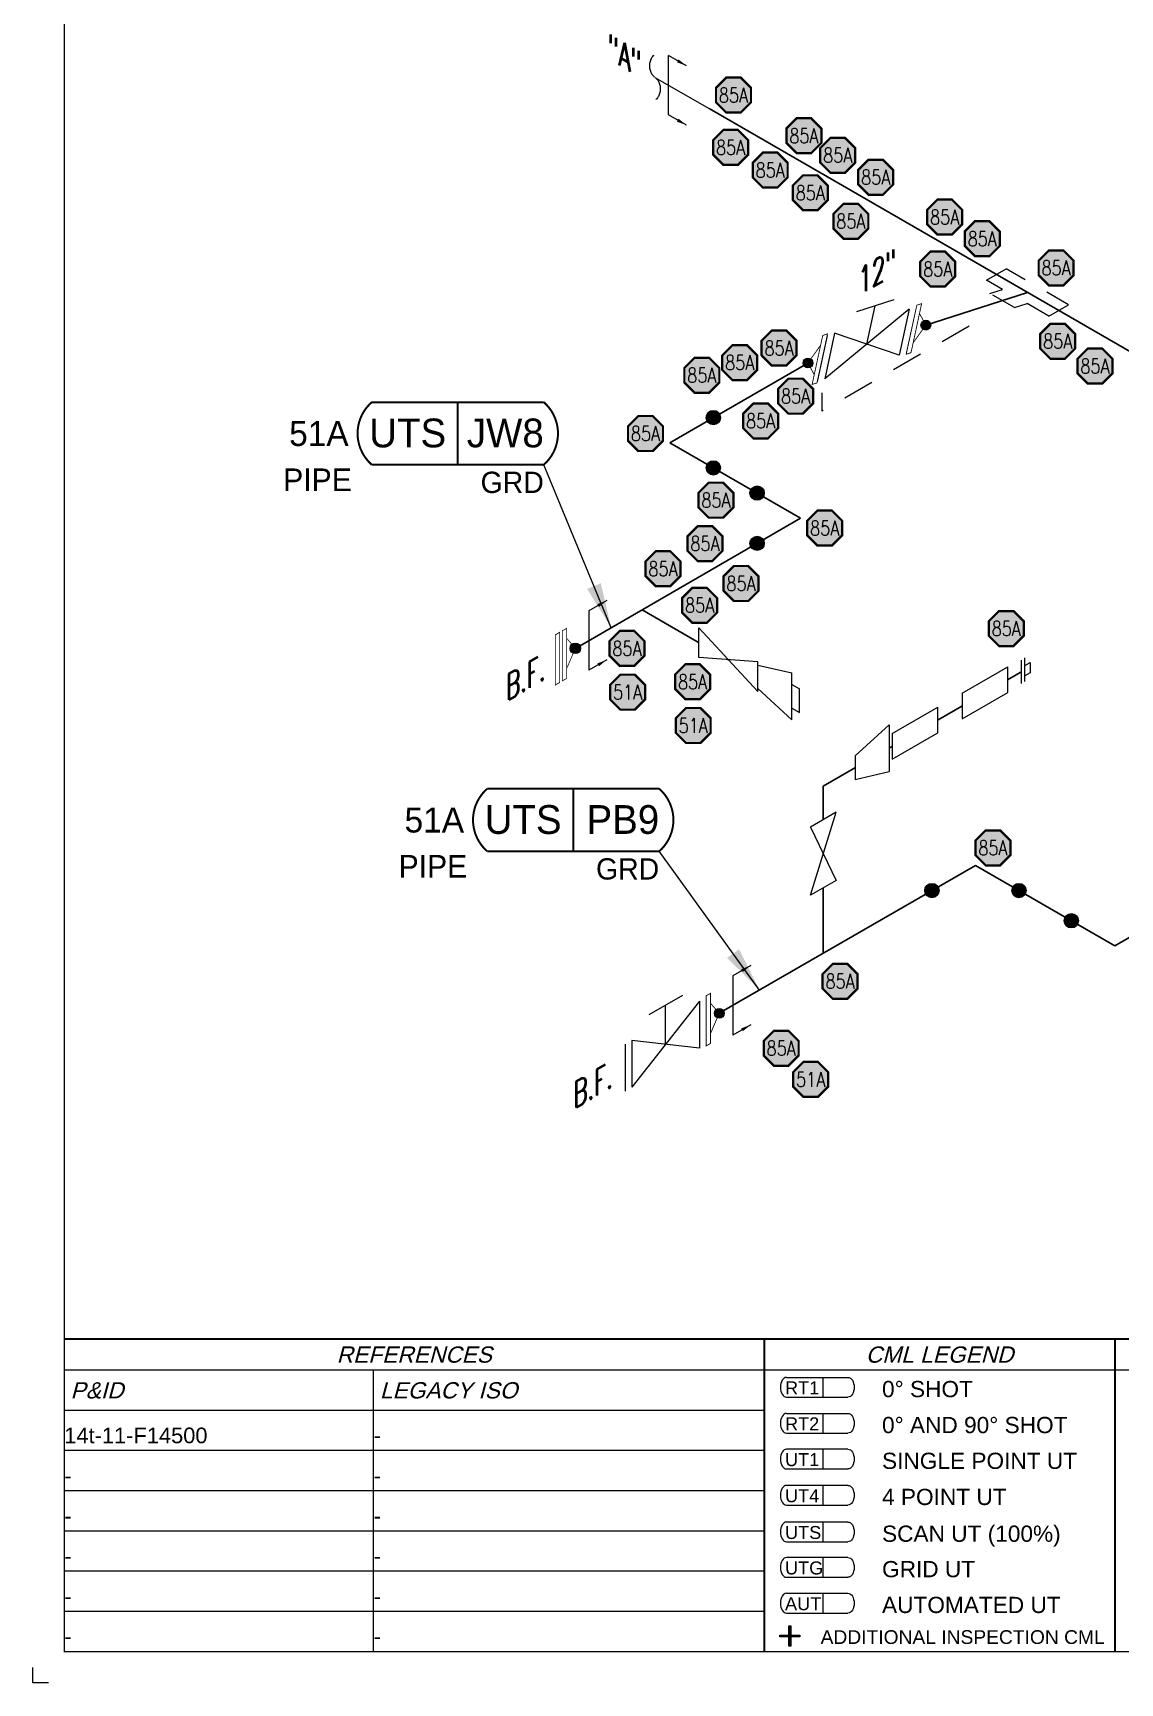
# Model space of a CAD drawing. Header units: inches. Extents: x 0.1 to 17.4, y 0.1 to 11.4.
# Drawn here: x 0.12 to 4.47, y 0.12 to 6.72 of the extents above; entities that cross this region are included whole.
import ezdxf
from ezdxf.enums import TextEntityAlignment as Align

# ---------------------------------------------------------------- set-up
doc = ezdxf.new("R2010")
doc.units = ezdxf.units.IN
doc.header["$MEASUREMENT"] = 0
doc.linetypes.add('HIDDEN2', pattern=[0.1875, 0.125, -0.0625])
for name, color, linetype in [('BORDER', 3, 'Continuous'), ('BORDERTEXT', 7, 'Continuous'), ('COMP', 1, 'Continuous'), ('DL', 20, 'Continuous'), ('FITTINGS', 4, 'Continuous'), ('PART_PCML', 7, 'Continuous'), ('PART_SelectedCML_UT', 132, 'Continuous'), ('PIPE-ANNO', 150, 'HIDDEN2'), ('TEXT', 7, 'Continuous'), ('UNAS.PIPE', 251, 'Continuous'), ('WELD POINTS', 41, 'Continuous')]:
    doc.layers.add(name, color=color, linetype=linetype)
doc.layers.add('PIPE', color=7, linetype='Continuous', lineweight=30)
doc.styles.add('CMLPAS', font='')
doc.styles.add('FEASStandard', font='arial.ttf')
doc.styles.add('PART_Standard', font='romans', dxfattribs={"width": 0.8, "height": 0.09})
doc.styles.add('Richmond', font='arial.ttf')
doc.styles.add('SIMPLEX', font='ROMANS')
doc.styles.get("Standard").update_dxf_attribs({"font": 'arial.ttf'})
doc.styles.get('CMLPAS').set_extended_font_data('Cordia New')
doc.dimstyles.new('Richmond', dxfattribs={"dimtxt": 0.18, "dimasz": 0.18, "dimexe": 0.18, "dimexo": 0.0625, "dimgap": 0.09, "dimtad": 0, "dimtih": 1, "dimtoh": 1, "dimdec": 4, "dimzin": 0, "dimdsep": 46, "dimtxsty": 'Richmond', "dimcen": 0.09, "dimadec": 0, "dimazin": 0, "dimtfac": 1, "dimtdec": 4, "dimtofl": 0, "dimtmove": 0, "dimatfit": 3, "dimfxl": 1, "dimtolj": 1, "dimtzin": 0, "dimarcsym": 0})
doc.dimstyles.get("Standard").update_dxf_attribs({"dimtxt": 0.18, "dimasz": 0.18, "dimexe": 0.18, "dimexo": 0.0625, "dimgap": 0.09, "dimtad": 0, "dimtih": 1, "dimtoh": 1, "dimdec": 4, "dimzin": 0, "dimdsep": 46, "dimtxsty": 'Standard', "dimcen": 0.09, "dimadec": 0, "dimazin": 0, "dimtfac": 1, "dimtdec": 4, "dimtofl": 0, "dimtmove": 0, "dimatfit": 3, "dimfxl": 1, "dimtolj": 1, "dimtzin": 0, "dimarcsym": 0})

# ---------------------------------------------------------------- blocks, each defined once
blk = doc.blocks.new('Border')
h = blk.add_hatch(color=256)
h.dxf.hatch_style = 1
h.paths.add_polyline_path([(3.147, 0.3168), (3.1101, 0.3168), (3.1101, 0.3097), (3.147, 0.3097), (3.147, 0.2728), (3.1542, 0.2728), (3.1542, 0.3097), (3.191, 0.3097), (3.191, 0.3168), (3.1542, 0.3168), (3.1542, 0.3537), (3.147, 0.3537)])
for points in [[(3.147, 0.3168), (3.147, 0.3537), (3.1542, 0.3537), (3.1542, 0.3168)], [(3.147, 0.3097), (3.1101, 0.3097), (3.1101, 0.3168), (3.147, 0.3168)], [(3.1542, 0.3097), (3.1542, 0.2728), (3.147, 0.2728), (3.147, 0.3097)], [(3.1542, 0.3168), (3.191, 0.3168), (3.191, 0.3097), (3.1542, 0.3097)]]:
    blk.add_lwpolyline(points)
at = {"layer": 'BORDER'}
for p, q in [((7.5, 1.375), (0.25, 1.375)), ((1.4866, 0.25), (1.4866, 1.375)), ((1.4866, 1.2143), (0.25, 1.2143)), ((3.0482, 1.2143), (1.4866, 1.2143)), ((1.4866, 1.0536), (0.25, 1.0536)), ((3.0482, 1.0536), (1.4866, 1.0536)), ((1.4866, 0.8929), (0.25, 0.8929)), ((3.0482, 0.8929), (1.4866, 0.8929)), ((1.4866, 0.7321), (0.25, 0.7321)), ((3.0482, 0.7321), (1.4866, 0.7321)), ((1.4866, 0.5714), (0.25, 0.5714)), ((3.0482, 0.5714), (1.4866, 0.5714)), ((1.4866, 0.4107), (0.25, 0.4107)), ((3.0482, 0.4107), (1.4866, 0.4107))]:
    blk.add_line(p, q, dxfattribs=at)
at = {"layer": 'BORDER', "const_width": 0.005}
blk.add_lwpolyline([(0.25, 0.25), (17.25, 0.25), (17.25, 11.25), (0.25, 11.25)], close=True, dxfattribs=at)
at = {"layer": 'BORDER', "const_width": 0.00833}
for points in [[(17.25, 1.5), (0.25, 1.5)], [(3.0482, 0.25), (3.0482, 1.5)], [(4.45, 0.25), (4.45, 1.5)]]:
    blk.add_lwpolyline(points, dxfattribs=at)
at = {"layer": 'BORDERTEXT', "color": 7, "linetype": 'Continuous'}
for p, q in [((3.1374, 1.346), (3.383, 1.346)), ((3.1374, 1.2673), (3.383, 1.2673)), ((3.1374, 1.2022), (3.383, 1.2022)), ((3.1374, 1.1235), (3.383, 1.1235))]:
    blk.add_line(p, q, dxfattribs=at)
at = {"layer": 'BORDERTEXT'}
for p, q in [((3.2829, 1.346), (3.2829, 1.2673)), ((3.2829, 1.2022), (3.2829, 1.1235)), ((3.2829, 1.0592), (3.2829, 0.9805)), ((3.2829, 1.0592), (3.2829, 0.9805)), ((3.2829, 0.9149), (3.2829, 0.8362)), ((3.2829, 0.9149), (3.2829, 0.8362)), ((3.2829, 0.768), (3.2829, 0.6893)), ((3.2829, 0.768), (3.2829, 0.6893)), ((3.2829, 0.6263), (3.2829, 0.5476)), ((3.2829, 0.6263), (3.2829, 0.5476)), ((3.2829, 0.4833), (3.2829, 0.4046)), ((3.2829, 0.4833), (3.2829, 0.4046))]:
    blk.add_line(p, q, dxfattribs=at)
at = {"layer": 'BORDERTEXT', "color": 7}
for p, q in [((3.383, 1.0592), (3.1374, 1.0592)), ((3.1374, 0.9805), (3.383, 0.9805)), ((3.383, 0.9149), (3.1374, 0.9149)), ((3.1374, 0.8362), (3.383, 0.8362)), ((3.383, 0.768), (3.1374, 0.768)), ((3.1374, 0.6893), (3.383, 0.6893)), ((3.383, 0.6263), (3.1374, 0.6263)), ((3.1374, 0.5476), (3.383, 0.5476)), ((3.383, 0.4833), (3.1374, 0.4833)), ((3.1374, 0.4046), (3.383, 0.4046))]:
    blk.add_line(p, q, dxfattribs=at)
at = {"layer": 'BORDERTEXT'}
for centre in [(3.1374, 1.3067), (3.1374, 1.1628), (3.1374, 1.0199), (3.1374, 0.8755), (3.1374, 0.7286), (3.1374, 0.5869), (3.1374, 0.444)]:
    blk.add_ellipse(centre, major_axis=(0, -0.0394), ratio=0.624439, start_param=3.141593, end_param=6.283185, dxfattribs=at)
at = {"layer": 'BORDERTEXT', "extrusion": (0, 0, -1)}
for centre in [(3.383, 1.3067), (3.383, 1.1628), (3.383, 1.0199), (3.383, 0.8755), (3.383, 0.7286), (3.383, 0.5869), (3.383, 0.444)]:
    blk.add_ellipse(centre, major_axis=(0, -0.0394), ratio=0.624439, start_param=3.141593, end_param=6.283185, dxfattribs=at)
at = {"layer": 'BORDERTEXT', "style": 'FEASStandard', "oblique": 15}
for s, p in [('REFERENCES', (1.6491, 1.4375)), ('CML LEGEND', (3.7491, 1.4375))]:
    blk.add_text(s, height=0.065, dxfattribs=at).set_placement(p, align=Align.MIDDLE)
for s, p in [('P&ID', (0.275, 1.2946)), ('LEGACY ISO', (1.5116, 1.2946))]:
    blk.add_text(s, height=0.065, dxfattribs=at).set_placement(p, align=Align.MIDDLE_LEFT)
at = {"layer": 'BORDERTEXT', "style": 'FEASStandard'}
for s, height, p in [('RT1', 0.05184, (3.1313, 1.2785)), ('0%%D SHOT', 0.0648, (3.5191, 1.2673)), ('RT2', 0.05184, (3.1313, 1.1347)), ('0%%D AND 90%%D SHOT', 0.0648, (3.5191, 1.1235)), ('UT1', 0.05184, (3.1313, 0.9917)), ('SINGLE POINT UT', 0.0648, (3.5191, 0.9805)), ('UT4', 0.05184, (3.1313, 0.8474)), ('4 POINT UT', 0.0648, (3.5191, 0.8362)), ('UTS', 0.05184, (3.1313, 0.7005)), ('SCAN UT (100%%%)', 0.0648, (3.5191, 0.6893)), ('UTG', 0.05184, (3.1313, 0.5588)), ('GRID UT', 0.0648, (3.5191, 0.5476)), ('AUT', 0.05184, (3.1313, 0.4158)), ('AUTOMATED UT', 0.0648, (3.5191, 0.4046)), ('ADDITIONAL INSPECTION CML', 0.055, (3.2736, 0.281))]:
    blk.add_text(s, height=height, dxfattribs=at).set_placement(p)
blk = doc.blocks.new('BORDER TEXT')
at = {"layer": 'BORDERTEXT'}
for tag, p, height, style in [('API_PIPE_CLASS', (5.4645, 1.2542), 0.08, 'Richmond'), ('MATERIAL1', (12.263, 1.2111), 0.08, 'Richmond'), ('P&ID_#1', (0.25, 1.0831), 0.0625, 'FEASStandard'), ('LINE_#1', (1.4866, 1.0831), 0.0625, 'FEASStandard'), ('CVX_PIPE_SPEC', (5.4619, 1.0932), 0.08, 'Richmond'), ('MATERIAL2', (12.263, 1.0395), 0.08, 'Richmond'), ('OP_TEMP', (5.1687, 0.9325), 0.08, 'Richmond'), ('P&ID_#2', (0.25, 0.9224), 0.0625, 'FEASStandard'), ('LINE_#2', (1.4866, 0.9224), 0.0625, 'FEASStandard'), ('MATERIAL3', (12.263, 0.868), 0.08, 'Richmond'), ('P&ID_#3', (0.25, 0.7617), 0.0625, 'FEASStandard'), ('LINE_#3', (1.4866, 0.7617), 0.0625, 'FEASStandard'), ('FROM', (5.0146, 0.7718), 0.08, 'Richmond'), ('MATERIAL4', (12.263, 0.6965), 0.08, 'Richmond'), ('P&ID_#4', (0.25, 0.601), 0.0625, 'FEASStandard'), ('LINE_#4', (1.4866, 0.601), 0.0625, 'FEASStandard'), ('TO', (4.8543, 0.6112), 0.08, 'Richmond'), ('MATERIAL5', (12.263, 0.5249), 0.08, 'Richmond'), ('MISC', (4.9789, 0.4506), 0.08, 'Richmond'), ('P&ID_#5', (0.25, 0.4403), 0.0625, 'FEASStandard'), ('LINE_#5', (1.4866, 0.4403), 0.0625, 'FEASStandard'), ('INSULATION', (12.9278, 0.4142), 0.0625, 'FEASStandard'), ('P&ID_#6', (0.25, 0.2796), 0.0625, 'FEASStandard'), ('LINE_#6', (1.4866, 0.2796), 0.0625, 'FEASStandard'), ('PWHT', (12.9278, 0.2806), 0.0625, 'FEASStandard')]:
    blk.add_attdef(tag, p, '', height=height, dxfattribs=dict(at, style=style))
at = {"layer": 'BORDERTEXT', "style": 'FEASStandard'}
for tag, p in [('DR.BY', (11.075, 0.5625)), ('DR.BY_DATE', (11.95, 0.5625)), ('CHK_BY', (11.075, 0.3542)), ('CHK._BY_DATE', (11.95, 0.3542))]:
    blk.add_attdef(tag, text='', height=0.1, dxfattribs=at).set_placement(p, align=Align.MIDDLE_CENTER)
at = {"layer": 'BORDERTEXT', "style": 'PART_Standard', "width": 0.8}
for tag, p in [('PLANT_NUMBER', (13.9375, 0.3836)), ('SYSTEM_NUMBER', (14.8125, 0.3836)), ('CIRCUIT_NUMBER', (15.6875, 0.3836)), ('SHEET_NUMBER', (16.5, 0.3836)), ('REVISION', (17.0625, 0.3836))]:
    blk.add_attdef(tag, text='', height=0.15, dxfattribs=at).set_placement(p, align=Align.MIDDLE_CENTER)
blk = doc.blocks.new('2_ELBOW_WELD_30')
at = {"linetype": 'ByBlock', "lineweight": -2}
h = blk.add_hatch(color=0, dxfattribs=at)
edge = h.paths.add_edge_path()
edge.add_arc((0.174, 0.1004), 0.0286, 0, 360)
h = blk.add_hatch(color=0, dxfattribs=at)
edge = h.paths.add_edge_path()
edge.add_arc((0, -0.2009), 0.0286, 0, 360)
at = {"color": 0, "linetype": 'ByBlock', "lineweight": -2}
for centre in [(0.174, 0.1004), (0, -0.2009)]:
    blk.add_circle(centre, 0.0286, dxfattribs=at)
blk = doc.blocks.new('3_VALVE_FLANGE_GATE_30')
at = {"color": 0, "linetype": 'ByBlock', "lineweight": -2}
blk.add_wipeout([(-0.1624, -0.1875), (-0.1353, -0.1719), (0, 0), (0.1353, -0.0156), (0.1624, 0), (0.1624, 0.1875), (0.1353, 0.1719), (0, 0), (-0.1353, 0.0156), (-0.1624, 0)], dxfattribs=at)
for p, q in [((0.1353, 0.1719), (-0.1353, -0.1719)), ((0.0677, 0.1953), (-0.0677, 0.1172)), ((0, 0), (0, 0.1563)), ((0.1353, 0.1719), (0.1353, -0.0156)), ((0.1624, 0.1875), (0.1624, 0)), ((-0.1624, 0), (-0.1624, -0.1875)), ((-0.1353, 0.0156), (-0.1353, -0.1719)), ((0.1353, -0.0156), (-0.1353, 0.0156))]:
    blk.add_line(p, q, dxfattribs=at)
blk = doc.blocks.new('AM9A04')
at = {"const_width": 0.01}
blk.add_lwpolyline([(-0.05, -0.144), (-0.15, 0.087), (-0.05, 0.202)], dxfattribs=at)
at = {"linetype": 'Continuous', "const_width": 0.01}
blk.add_lwpolyline([(0, -0.289), (0, 0.289), (-0.05, 0.318), (-0.05, -0.26)], close=True, dxfattribs=at)
blk = doc.blocks.new('4_FLANGE_WELD_SINGLE')
blk.add_wipeout([(0, 0), (0.01, -0.052), (-0.01, -0.0867), (0.01, -0.0867), (0.1101, 0.0867), (0.0901, 0.0867), (0.07, 0.052)]).dxf.layer = 'COMP'
at = {"layer": 'WELD POINTS'}
h = blk.add_hatch(color=256, dxfattribs=at)
h.dxf.hatch_style = 1
h.paths.add_polyline_path([(-0.0195, 0, 1), (0.0195, 0, 1)])
blk.add_circle((0, 0), 0.0195, dxfattribs=at)
at = {"layer": 'COMP', "xscale": -0.3466300616258731, "yscale": 0.3466300616258731, "zscale": 0.3466300616258731, "rotation": 150}
blk.add_blockref('AM9A04', (0.06, 0), dxfattribs=at)
blk = doc.blocks.new('1_Text_30')
at = {"layer": 'TEXT', "style": 'PART_Standard', "oblique": 30, "width": 0.8}
blk.add_attdef('TEXT', (0, 0), '', height=0.09, rotation=30, dxfattribs=at)
blk = doc.blocks.new('*U101')
blk.add_wipeout([(0.0515, -0.1067), (-0.0515, -0.1661), (0, 0), (-0.0515, 0.1067), (0.0515, 0.1661), (0, 0)]).dxf.layer = 'FITTINGS'
at = {"layer": 'FITTINGS'}
blk.add_lwpolyline([(0.0515, -0.1067), (-0.0515, 0.1067), (0.0515, 0.1661), (-0.0515, -0.1661)], close=True, dxfattribs=at)
blk = doc.blocks.new('2_REDUCER_THREAD_CONCENTRIC_30')
at = {"color": 0, "linetype": 'ByBlock', "lineweight": -2}
blk.add_wipeout([(0.0677, 0.0859), (-0.0677, 0.0547), (-0.0677, -0.1328), (0.0677, -0.0078)], dxfattribs=at)
for p, q in [((0.0677, 0.0859), (-0.0677, 0.0547)), ((0.0677, -0.0078), (0.0677, 0.0859)), ((-0.0677, -0.1328), (-0.0677, 0.0547)), ((0.0677, -0.0078), (-0.0677, -0.1328))]:
    blk.add_line(p, q, dxfattribs=at)
blk = doc.blocks.new('2_INSTRUMENT_THREAD_30')
at = {"color": 0, "linetype": 'ByBlock', "lineweight": -2}
blk.add_wipeout([(-0.168, -0.004), (0.164, 0.188), (0.164, 0.001), (-0.168, -0.191)], dxfattribs=at)
for p, q in [((-0.168, -0.004), (0.164, 0.188)), ((0.164, 0.001), (0.164, 0.188)), ((-0.168, -0.191), (0.164, 0.001)), ((-0.168, -0.004), (-0.168, -0.191))]:
    blk.add_line(p, q, dxfattribs=at)
blk = doc.blocks.new('2_BLIND_THREAD_FLANGE_30')
at = {"color": 0, "linetype": 'ByBlock', "lineweight": -2}
blk.add_wipeout([(0, 0.0469), (0.0141, 0.055), (0.0141, -0.0388), (0, -0.0469)], dxfattribs=at)
for p, q in [((0, -0.0469), (0, 0.0469)), ((0.0141, -0.0388), (0.0141, 0.055))]:
    blk.add_line(p, q, dxfattribs=at)
blk = doc.blocks.new('2_ELBOW_WELD_330')
at = {"linetype": 'ByBlock', "lineweight": -2}
h = blk.add_hatch(color=0, dxfattribs=at)
edge = h.paths.add_edge_path()
edge.add_arc((0.174, -0.1004), 0.0286, 0, 360)
h = blk.add_hatch(color=0, dxfattribs=at)
edge = h.paths.add_edge_path()
edge.add_arc((0, -0.2009), 0.0286, 0, 360)
at = {"color": 0, "linetype": 'ByBlock', "lineweight": -2}
for centre in [(0.174, -0.1004), (0, -0.2009)]:
    blk.add_circle(centre, 0.0286, dxfattribs=at)
blk = doc.blocks.new('1_BREAK-PIPE_PIPE_00')
at = {"color": 0, "linetype": 'ByBlock', "lineweight": -2}
for centre, major_axis in [((-0.03, 0.092), (0, -0.101)), ((0.03, -0.092), (0, 0.101))]:
    blk.add_ellipse(centre, major_axis=major_axis, ratio=0.711978, start_param=0.427466, end_param=3.141593, dxfattribs=at)
blk = doc.blocks.new('*U105')
blk.add_wipeout([(0.1428, 0.0867), (0.1228, 0.052), (0.1328, 0), (0.0628, -0.052), (0.0427, -0.0867), (-0.01, -0.0867), (0.01, -0.052), (0, 0), (0.07, 0.052), (0.0901, 0.0867)]).dxf.layer = 'COMP'
at = {"layer": 'WELD POINTS'}
h = blk.add_hatch(color=256, dxfattribs=at)
h.dxf.hatch_style = 1
h.paths.add_polyline_path([(-0.021, 0, 1), (0.021, 0, 1)])
at = {"layer": 'COMP', "linetype": 'Continuous'}
for points, const_width in [([(0.01, -0.0867), (-0.01, -0.0867), (0.0901, 0.0867), (0.1101, 0.0867)], 0.003), ([(0.0227, -0.0867), (0.1228, 0.0867), (0.1428, 0.0867), (0.0427, -0.0867)], 0.00347)]:
    blk.add_lwpolyline(points, close=True, dxfattribs=dict(at, const_width=const_width))
at = {"layer": 'COMP', "const_width": 0.003}
blk.add_lwpolyline([(0.07, 0.052), (0, 0), (0.01, -0.052)], dxfattribs=at)
at = {"layer": 'WELD POINTS'}
blk.add_circle((0, 0), 0.021, dxfattribs=at)
blk = doc.blocks.new('1_Text_330')
at = {"layer": 'TEXT', "style": 'PART_Standard', "oblique": 330, "width": 0.8}
blk.add_attdef('3/4"', (0, 0), '', height=0.09, rotation=330, dxfattribs=at)
blk = doc.blocks.new('PART_PCML')
blk.add_hatch(color=0).paths.add_polyline_path([(-0.0699, -0.029), (-0.029, -0.0699), (0.029, -0.0699), (0.0699, -0.029), (0.0699, 0.029), (0.029, 0.0699), (-0.029, 0.0699), (-0.0699, 0.029)])
at = {"color": 7, "const_width": 0.009}
blk.add_lwpolyline([(-0.0699, 0.029), (-0.029, 0.0699), (0.029, 0.0699), (0.0699, 0.029), (0.0699, -0.029), (0.029, -0.0699), (-0.029, -0.0699), (-0.0699, -0.029), (-0.0699, 0.029), (-0.029, 0.0699)], dxfattribs=at)
at = {"color": 18, "true_color": 0x000000}
blk.add_lwpolyline([(-0.029, 0.0699), (-0.0699, 0.029), (-0.0699, -0.029), (-0.029, -0.0699), (0.029, -0.0699), (0.0699, -0.029), (0.0699, 0.029), (0.029, 0.0699)], close=True, dxfattribs=at)
at = {"color": 7, "true_color": 0xffffff, "style": 'SIMPLEX', "width": 0.8, "flags": 1}
for tag, p in [('CIRCUIT', (-0.0939, 0.0889)), ('DM', (-0.0527, -0.1332)), ('TYPE', (-0.0749, -0.2043))]:
    blk.add_attdef(tag, p, '', height=0.0586, dxfattribs=at)
at = {"color": 7, "true_color": 0xffffff, "style": 'SIMPLEX', "width": 0.8}
blk.add_attdef('DMDISP', text='', height=0.0586, dxfattribs=at).set_placement((0, 0), align=Align.MIDDLE_CENTER)
blk = doc.blocks.new('CMLPAS')
at = {"const_width": 0.008}
blk.add_lwpolyline([(0.0625, 0.125, 0.454441), (0.0625, -0.125), (0.75, -0.125, 0.454441), (0.75, 0.125)], format="xyb", close=True, dxfattribs=at)
blk.add_lwpolyline([(0.4063, -0.125), (0.4063, 0.125)], dxfattribs=at)
at = {"style": 'CMLPAS', "flags": 1}
for tag, p in [('STATE', (0.75, 0.6229)), ('DL', (0.75, 0.4817)), ('CIRCUIT', (0.75, 0.3405)), ('SUBSINTERVAL(MONTHS)', (-0.0251, -0.3355)), ('OLD_ID', (0.75, -0.3366)), ('OLD_NDE', (0.75, -0.4778)), ('OLD_ENTY', (0.7411, -0.6357)), ('SIZE', (0.7473, -0.7611)), ('SPEC', (0.7473, -0.9022)), ('JUSTIFY', (0.7473, -1.0434)), ('COMMENTS', (0.7473, -1.1846)), ('OLD_ASSET', (0.75, -1.3262)), ('SCHED', (0.7371, -1.4689)), ('NOM_THICK', (0.7521, -1.6102)), ('CORR_ALLOW', (0.763, -1.7453)), ('TML_STATUS', (0.7723, -1.8777)), ('FLOW_ORDER', (0.7785, -2.1301))]:
    blk.add_attdef(tag, text='', height=0.1, dxfattribs=at).set_placement(p, align=Align.MIDDLE_RIGHT)
at = {"style": 'CMLPAS'}
for tag, height, p in [('CHILD', 0.25, (0.75, 0.269)), ('###', 0.115, (0.75, 0.002)), ('ACCESS', 0.085, (0.75, -0.1954))]:
    blk.add_attdef(tag, text='', height=height, dxfattribs=at).set_placement(p, align=Align.MIDDLE_RIGHT)
at = {"color": 152, "style": 'CMLPAS'}
for tag, height, p in [('SPECIAL', 0.085, (0.4055, 0.1897)), ('DM-TYPE', 0.1, (-0.03, 0)), ('COMP', 0.09, (-0.0174, -0.185))]:
    blk.add_attdef(tag, text='', height=height, dxfattribs=at).set_placement(p, align=Align.MIDDLE_RIGHT)
at = {"style": 'CMLPAS'}
blk.add_attdef('NDE', text='', height=0.115, dxfattribs=at).set_placement((0.206, 0.002), align=Align.MIDDLE_CENTER)
blk = doc.blocks.new('*U117')
at = {"color": 20, "linetype": 'ByBlock', "ltscale": 0.7}
blk.add_line((0.0541, 0.1498), (0.0541, -0.0873), dxfattribs=at)
for points in [[(0.1257, 0.191), (0.0541, 0.1498)], [(0.1257, -0.0459), (0.0541, -0.0873)]]:
    blk.add_leader(points, dimstyle='Richmond', override={"dimasz": 0.04, "dimgap": 0.09, "dimtad": 0}, dxfattribs=at)
blk = doc.blocks.new('*U118')
at = {"color": 20, "linetype": 'ByBlock', "ltscale": 0.7}
blk.add_line((0.0541, -0.1498), (0.0541, 0.0873), dxfattribs=at)
for points in [[(0.1257, 0.0459), (0.0541, 0.0873)], [(0.1257, -0.1911), (0.0541, -0.1498)]]:
    blk.add_leader(points, dimstyle='Richmond', override={"dimasz": 0.04, "dimgap": 0.09, "dimtad": 0}, dxfattribs=at)

msp = doc.modelspace()

# ---------------------------------------------------------------- linework, layer by layer
for p, q in [((0.125, 0.125), (0.125, 0.1875)), ((0.1875, 0.125), (0.125, 0.125))]:
    msp.add_line(p, q)
at = {"layer": 'FITTINGS', "linetype": 'HIDDEN2', "ltscale": 0.5}
for p, q in [((3.9367, 5.7312), (4.0151, 5.7765)), ((4.2645, 5.6325), (4.0151, 5.7765)), ((4.0011, 5.694), (3.9367, 5.7312)), ((3.9507, 5.6778), (4.0011, 5.694)), ((4.0488, 5.6212), (3.9507, 5.6778)), ((4.0488, 5.6212), (4.0992, 5.6374)), ((4.186, 5.5872), (4.0992, 5.6374)), ((4.186, 5.5872), (4.2645, 5.6325))]:
    msp.add_line(p, q, dxfattribs=at)
at = {"layer": 'PIPE'}
for p, q in [((2.8279, 6.4166), (5.3425, 4.9648)), ((3.28, 5.4184), (4.1006, 5.6819)), ((2.671, 5.0814), (3.1938, 4.7796)), ((3.1938, 4.7796), (2.2932, 4.2597)), ((2.5598, 4.4136), (3.0135, 4.1517)), ((3.284, 3.709), (4.09, 4.1743)), ((3.284, 3.0412), (3.284, 3.709)), ((5.339, 3.5838), (4.45, 3.0705)), ((3.8924, 3.3924), (2.8683, 2.8012)), ((4.45, 3.0705), (3.8924, 3.3924))]:
    msp.add_line(p, q, dxfattribs=at)
at = {"layer": 'PIPE-ANNO'}
for p, q in [((3.8678, 5.5474), (3.28, 5.2081)), ((3.28, 5.2081), (3.28, 5.2802))]:
    msp.add_line(p, q, dxfattribs=at)
at = {"layer": 'UNAS.PIPE'}
msp.add_line((2.6114, 6.5416), (2.8279, 6.4166), dxfattribs=at)

# ---------------------------------------------------------------- block references
at = {"layer": 'BORDER'}
msp.add_blockref('Border', (0, 0), dxfattribs=at)
at = {"layer": 'BORDERTEXT'}
ref = msp.add_blockref('BORDER TEXT', (0, 0), dxfattribs=at)
ref.add_attrib('LINE_#6', '-', (1.4866, 0.2796), dxfattribs={"height": 0.0625, "style": 'FEASStandard'})
ref.add_attrib('LINE_#5', '-', (1.4866, 0.4403), dxfattribs={"height": 0.0625, "style": 'FEASStandard'})
ref.add_attrib('LINE_#4', '-', (1.4866, 0.601), dxfattribs={"height": 0.0625, "style": 'FEASStandard'})
ref.add_attrib('LINE_#3', '-', (1.4866, 0.7617), dxfattribs={"height": 0.0625, "style": 'FEASStandard'})
ref.add_attrib('LINE_#2', '-', (1.4866, 0.9224), dxfattribs={"height": 0.0625, "style": 'FEASStandard'})
ref.add_attrib('LINE_#1', '-', (1.4866, 1.0831), dxfattribs={"height": 0.0625, "style": 'FEASStandard'})
ref.add_attrib('P&ID_#6', '-', (0.25, 0.2796), dxfattribs={"height": 0.0625, "style": 'FEASStandard'})
ref.add_attrib('P&ID_#5', '-', (0.25, 0.4403), dxfattribs={"height": 0.0625, "style": 'FEASStandard'})
ref.add_attrib('P&ID_#4', '-', (0.25, 0.601), dxfattribs={"height": 0.0625, "style": 'FEASStandard'})
ref.add_attrib('P&ID_#3', '-', (0.25, 0.7617), dxfattribs={"height": 0.0625, "style": 'FEASStandard'})
ref.add_attrib('P&ID_#2', '-', (0.25, 0.9224), dxfattribs={"height": 0.0625, "style": 'FEASStandard'})
ref.add_attrib('P&ID_#1', '14t-11-F14500', (0.25, 1.0831), dxfattribs={"height": 0.0625, "style": 'FEASStandard'})
at = {"layer": 'DL'}
msp.add_blockref('*U118', (2.6114, 6.5416), dxfattribs=at)
at = {"layer": 'PART_PCML', "color": 13}
for p in [(2.9253, 6.4707), (2.9138, 6.2615), (3.2068, 6.3082), (3.342, 6.2301), (3.0721, 6.1709), (3.4939, 6.1424), (3.2323, 6.0802), (3.3945, 5.9664), (3.7695, 5.9833), (3.9197, 5.8966), (4.2151, 5.7801), (4.2214, 5.487), (2.9502, 5.4015), (2.7988, 5.351), (4.3703, 5.3878), (3.0337, 5.1686), (2.5735, 5.1182), (2.8551, 4.852), (3.2899, 4.7403), (2.8113, 4.6785), (2.6436, 4.5779), (2.9554, 4.5188), (4.0156, 4.3388), (2.4995, 4.2594), (3.9623, 3.4623), (3.3514, 2.9291), (3.116, 2.6617)]:
    msp.add_blockref('PART_PCML', p, dxfattribs=at).add_auto_attribs({'DMDISP': '85A'})
at = {"layer": 'PART_PCML', "color": 96}
for p in [(2.502, 4.0847), (2.7643, 3.9515), (3.2337, 2.5371)]:
    msp.add_blockref('PART_PCML', p, dxfattribs=at).add_auto_attribs({'DMDISP': '51A'})
at = {"layer": 'PART_SelectedCML_UT'}
for p, values in [((1.4169, 5.1185), {'###': 'JW8', 'NDE': 'UTS', 'DM-TYPE': '51A', 'COMP': 'PIPE', 'ACCESS': 'GRD'}), ((1.8783, 3.5737), {'###': 'PB9', 'NDE': 'UTS', 'DM-TYPE': '51A', 'COMP': 'PIPE', 'ACCESS': 'GRD'})]:
    msp.add_blockref('CMLPAS', p, dxfattribs=at).add_auto_attribs(values)
at = {"layer": 'PIPE'}
ref = msp.add_blockref('1_Text_30', (2.0728, 4.1322), dxfattribs=at)
ref.add_attrib('TEXT', 'B.F.', dxfattribs={"layer": 'TEXT', "height": 0.09, "rotation": 30, "style": 'PART_Standard', "oblique": 30, "width": 0.8}).set_placement((2.0728, 4.1322), align=Align.MIDDLE_CENTER)
ref = msp.add_blockref('1_Text_30', (2.3422, 2.5031), dxfattribs=at)
ref.add_attrib('TEXT', 'B.F.', dxfattribs={"layer": 'TEXT', "height": 0.09, "rotation": 30, "style": 'PART_Standard', "oblique": 30, "width": 0.8}).set_placement((2.3422, 2.5031), align=Align.MIDDLE_CENTER)
at = {"layer": 'PIPE-ANNO', "xscale": -0.5000000000000001, "yscale": 0.5, "zscale": 0.5, "rotation": 180}
msp.add_blockref('1_BREAK-PIPE_PIPE_00', (2.6114, 6.5416), dxfattribs=at)
at = {"layer": 'TEXT'}
msp.add_blockref('1_Text_330', (2.4228, 6.6145), dxfattribs=at).add_auto_attribs({'3/4"': '"A"'})
at = {"layer": 'WELD POINTS'}
for name, p, rotation in [('2_ELBOW_WELD_330', (2.671, 5.0814), 59.99999999999999), ('2_ELBOW_WELD_330', (3.1938, 4.7796), 239.9999999999999), ('2_ELBOW_WELD_30', (3.8924, 3.3924), 300.0000000000001), ('2_ELBOW_WELD_30', (4.45, 3.0705), 120)]:
    msp.add_blockref(name, p, dxfattribs=dict(at, rotation=rotation))

# ---------------------------------------------------------------- next in the draw order: block references
at = {"layer": 'FITTINGS'}
for name, p, rotation in [('3_VALVE_FLANGE_GATE_30', (3.4585, 5.4757), 347.800221995625), ('*U101', (2.9048, 4.2144), 59.99999999999999), ('*U101', (3.284, 3.4389), 180)]:
    msp.add_blockref(name, p, dxfattribs=dict(at, rotation=rotation))
for name, p in [('2_BLIND_THREAD_FLANGE_30', (4.076, 4.1662)), ('3_VALVE_FLANGE_GATE_30', (2.654, 2.6774))]:
    msp.add_blockref(name, p, dxfattribs=at)
at = {"layer": 'FITTINGS', "xscale": 0.549423037747681, "yscale": 0.549423037747681, "zscale": 0.549423037747681}
msp.add_blockref('2_INSTRUMENT_THREAD_30', (3.9318, 4.083), dxfattribs=at)
at = {"layer": 'FITTINGS', "xscale": -1, "yscale": -1}
msp.add_blockref('2_REDUCER_THREAD_CONCENTRIC_30', (3.4796, 3.8219), dxfattribs=at)
at = {"layer": 'PIPE', "rotation": 209.9999999999999}
msp.add_blockref('*U105', (2.2932, 4.2597), dxfattribs=at)

# ---------------------------------------------------------------- next in the draw order: linework, layer by layer
at = {"layer": 'FITTINGS'}
for p, q in [((4.09, 4.1917), (4.1109, 4.2038)), ((4.1109, 4.1617), (4.09, 4.1497)), ((4.1109, 4.2038), (4.1109, 4.1617))]:
    msp.add_line(p, q, dxfattribs=at)

# ---------------------------------------------------------------- next in the draw order: block references
for p, rotation in [((3.6942, 5.5514), 197.8002219956247), ((3.2228, 5.4), 17.80022199562466), ((2.8683, 2.8012), 209.9999999999999)]:
    msp.add_blockref('4_FLANGE_WELD_SINGLE', p, dxfattribs=dict(rotation=rotation))
at = {"layer": 'DL'}
msp.add_blockref('*U117', (2.2932, 4.2597), dxfattribs=at)
at = {"layer": 'FITTINGS', "xscale": -1}
msp.add_blockref('2_REDUCER_THREAD_CONCENTRIC_30', (3.0905, 4.1072), dxfattribs=at)
at = {"layer": 'FITTINGS', "xscale": 0.549423037747681, "yscale": 0.549423037747681, "zscale": 0.549423037747681}
msp.add_blockref('2_INSTRUMENT_THREAD_30', (3.6524, 3.9217), dxfattribs=at)
at = {"layer": 'PART_PCML', "color": 13}
for p in [(3.7419, 5.7755), (2.7899, 4.4317), (2.7618, 4.1262)]:
    msp.add_blockref('PART_PCML', p, dxfattribs=at).add_auto_attribs({'DMDISP': '85A'})

# ---------------------------------------------------------------- next in the draw order: leaders
at = {"layer": 'PART_SelectedCML_UT'}
msp.add_leader([(2.4363, 4.3423), (2.1669, 4.9935)], dimstyle='Standard', dxfattribs=at)

# ---------------------------------------------------------------- next in the draw order: linework, layer by layer
at = {"layer": 'FITTINGS'}
for p, q in [((3.1582, 4.1158), (3.1889, 4.0981)), ((3.1889, 4.0027), (3.1889, 4.0981)), ((3.1582, 4.0204), (3.1889, 4.0027))]:
    msp.add_line(p, q, dxfattribs=at)
at = {"layer": 'PIPE'}
msp.add_line((3.2228, 5.4), (2.671, 5.0814), dxfattribs=at)

# ---------------------------------------------------------------- next in the draw order: block references
at = {"layer": 'DL'}
msp.add_blockref('*U117', (2.8683, 2.8012), dxfattribs=at)
at = {"layer": 'PART_PCML', "color": 13}
for p in [(3.1075, 5.4597), (3.1736, 5.2675)]:
    msp.add_blockref('PART_PCML', p, dxfattribs=at).add_auto_attribs({'DMDISP': '85A'})
at = {"layer": 'PIPE'}
ref = msp.add_blockref('1_Text_30', (3.4768, 5.7521), dxfattribs=at)
ref.add_attrib('TEXT', '12"', dxfattribs={"layer": 'TEXT', "height": 0.09, "rotation": 30, "style": 'PART_Standard', "oblique": 30, "width": 0.8}).set_placement((3.4768, 5.7521), align=Align.MIDDLE_CENTER)

# ---------------------------------------------------------------- next in the draw order: leaders
at = {"layer": 'PART_SelectedCML_UT'}
msp.add_leader([(3.0294, 2.8942), (2.6283, 3.4487)], dimstyle='Standard', dxfattribs=at)

doc.saveas('drawing.dxf')
